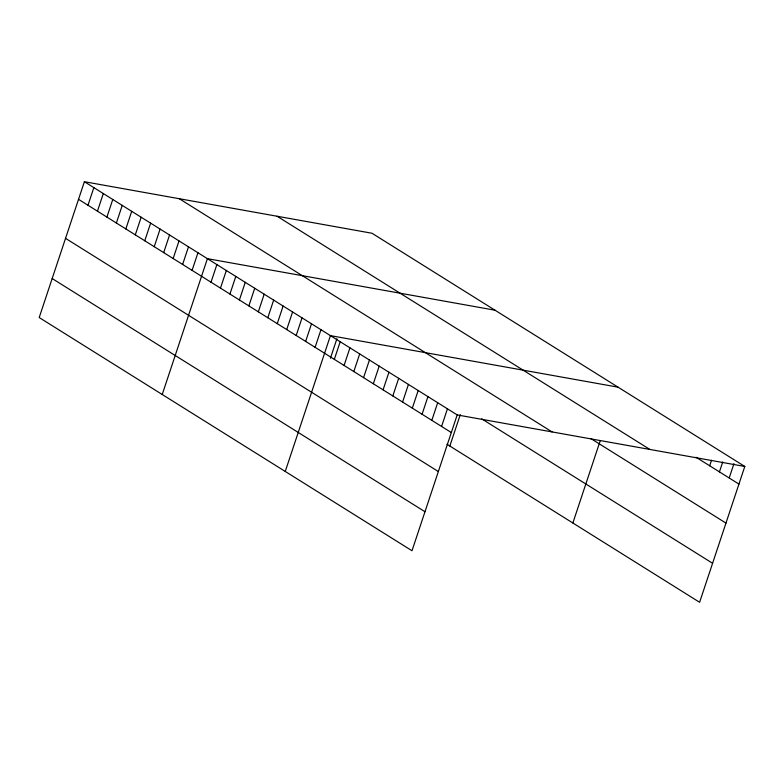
<?xml version="1.0" encoding="UTF-8"?>
<svg xmlns="http://www.w3.org/2000/svg" width="784" height="784" viewBox="0 0 784 784"><rect width="100%" height="100%" fill="white"/><g stroke="black" fill="none" stroke-linecap="round" stroke-linejoin="round"><path stroke-width="1.18" d="M84.388 181.712L39.2 317.54L412.002 550.75L457.19 414.922L84.388 181.712L371.998 233.25L744.8 466.46L699.612 602.288L446.998 444.263M87.984 205.251L93.845 187.631M97.451 211.18L103.312 193.55M106.908 217.099L112.778 199.469M116.375 223.019L122.235 205.388M125.842 228.938L131.702 211.317M135.299 234.857L141.169 217.237M144.766 240.776L150.626 223.156M154.232 246.695L160.093 229.075M163.689 252.615L169.56 234.994M173.156 258.534L179.017 240.913M182.623 264.453L188.483 246.833M192.08 270.372L197.95 252.752M162.229 394.499L207.407 258.671L495.018 310.209M211.014 282.211L216.874 264.59M220.471 288.13L226.341 270.509M229.937 294.059L235.798 276.429M239.404 299.978L245.265 282.348M248.861 305.897L254.731 288.267M258.328 311.816L264.188 294.196M267.795 317.736L273.655 300.115M277.252 323.655L283.122 306.034M286.719 329.574L292.579 311.954M296.185 335.493L302.046 317.873M305.642 341.412L311.513 323.792M315.109 347.332L320.97 329.711M285.249 471.458L330.436 335.63L618.047 387.169M330.417 358.239L336.904 338.737M334.327 359.356L340.187 341.726M344.078 365.452L349.938 347.831M353.819 371.547L359.689 353.927M363.57 377.653L369.44 360.032M373.321 383.748L379.191 366.128M383.072 389.854L388.933 372.224M392.823 395.949L398.684 378.329M402.574 402.045L408.435 384.425M412.325 408.15L418.186 390.52M422.076 414.246L427.937 396.626M431.827 420.342L437.688 402.721M441.578 426.447L447.439 408.827M449.84 446.037L460.286 414.618M572.859 522.997L600.289 440.549M709.687 465.784L711.519 460.277M719.438 471.88L722.73 461.972M729.189 477.985L733.951 463.667M457.19 414.922L744.8 466.46M696.035 457.248L738.94 484.081M277.085 216.247L649.887 449.457M590.695 438.472L725.964 523.095M179.291 198.724L552.103 431.925M481.739 418.872L712.597 563.284M78.518 199.332L451.329 432.543M65.542 238.346L438.354 471.547M52.175 278.536L424.977 511.736"/></g></svg>
